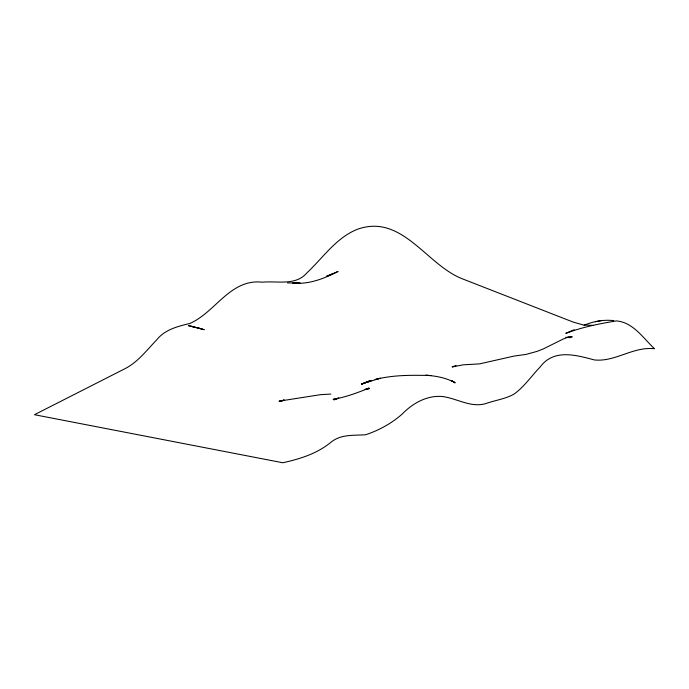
<?xml version="1.0" encoding="UTF-8"?>
<svg xmlns="http://www.w3.org/2000/svg" width="689" height="689" viewBox="0 0 689 689"><rect width="100%" height="100%" fill="white"/><g stroke="black" fill="none" stroke-linecap="round" stroke-linejoin="round"><path stroke-width="1.03" d="M366.918 382.162L361.871 384.1L368.581 381.198M574.161 329.73L565.807 333.373C582.059 327.18 599.352 323.692 616.414 320.91C633.269 322.323 643.173 338.196 654.55 348.737C633.234 346.274 615.243 362.147 594.418 359.942C575.909 355.059 553.775 348.548 540.098 367.039C531.322 376.091 524.226 386.925 513.796 394.254C505.64 398.742 496.269 400.102 487.519 403.013C471.87 408.758 457.642 398.509 442.553 396.537C427.309 395.081 412.823 403.117 402.488 413.788C391.92 423.235 378.967 430.367 365.566 434.776C353.862 435.577 341.141 434.113 331.263 441.994C317.388 453.543 300.223 458.908 282.817 462.758L34.45 414.709L125.234 368.563C137.981 361.992 146.766 350.115 156.575 340.03C164.697 329.566 177.719 326.405 189.914 323.451C215.7 312.134 230.186 278.554 262.388 282.189C277.589 280.716 295.848 286.159 307.173 272.586C323.322 257.497 336.335 237.516 357.66 229.196C402.238 213.487 426.577 265.127 462.586 278.907L573.308 322.133L583.583 325.027L593.401 325.415M451.639 380.664L455.196 382.834C446.231 377.753 435.913 375.91 425.75 375.238L430.987 375.548C412.358 375.1 393.333 374.79 375.161 379.536L380.345 378.201L361.38 384.066L370.604 380.483M326.517 276.349L338.066 271.475C324.14 278.589 308.896 284.609 292.954 283.136L300.068 282.964L287.459 282.921M338.704 397.846L333.872 399.844L337.197 398.724M326.371 276.401L332.253 273.981M456.066 365.411L452.156 366.996L463.197 364.817L479.544 363.887L513.83 356.127L526.172 354.37L537.153 351.356L543.388 348.875L563.266 338.997L567.736 337.352L572.249 336.8L567.977 337.136M283.842 400.016L280.337 401.36L284.342 400.145L279.045 401.17L320.652 394.651L330.858 394.065M365.558 389.38L369.046 388.071C357.462 392.816 345.473 397.234 333.14 399.353L337.05 398.621M584.117 325.191C593.436 321.375 603.693 319.455 613.761 320.635M366.04 382.524L371.147 380.681L366.488 382.361M365.635 389.474L369.442 388.553L365.11 389.406M602.134 320.48L595.287 321.729M298.552 282.86L292.954 283.136M565.833 337.3L570.389 337.636L567.624 337.266M201.799 328.963L188.33 325.604L204.263 329.704L197.665 327.68M190.982 326.233L195.099 327.172M451.476 380.604L454.697 382.671L453.181 381.499"/></g></svg>
